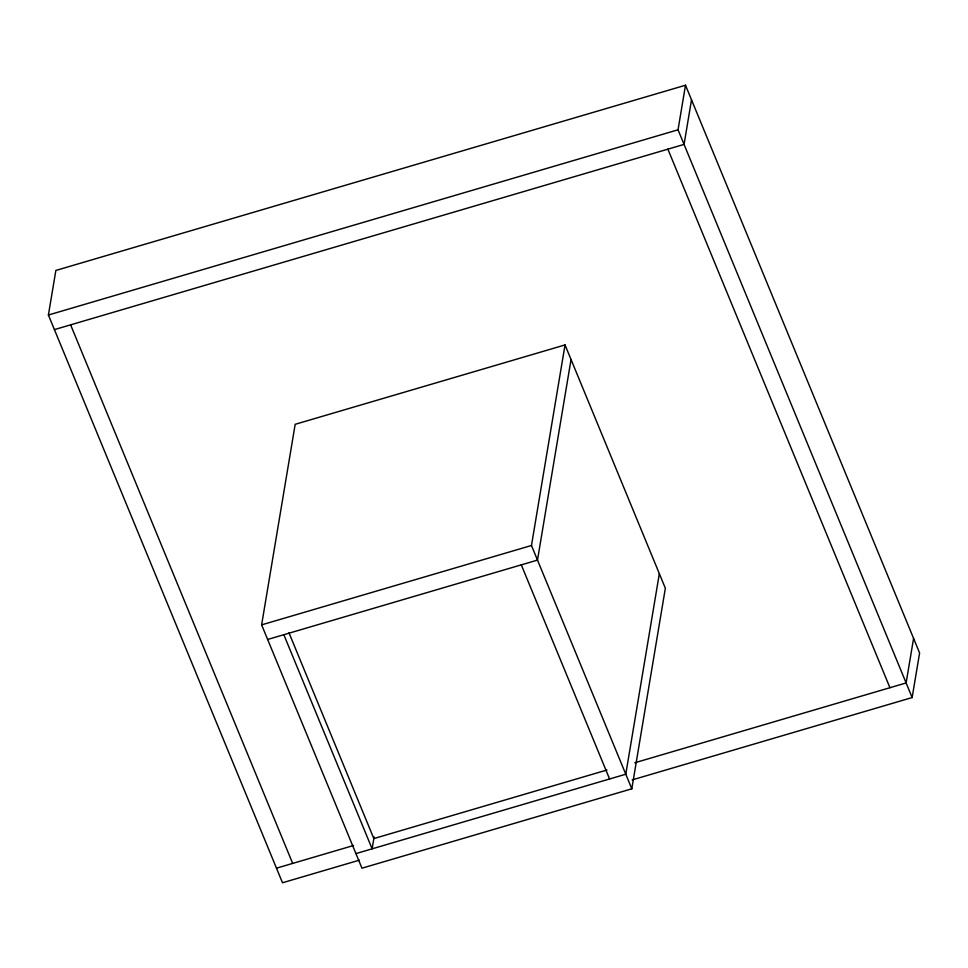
<?xml version="1.0" encoding="UTF-8"?>
<svg xmlns="http://www.w3.org/2000/svg" width="968" height="968" viewBox="0 0 968 968"><rect width="100%" height="100%" fill="white"/><g stroke="black" fill="none" stroke-linecap="round" stroke-linejoin="round"><path stroke-width="1.45" d="M359.394 860.153L282.499 882.768L48.4 315.024L55.854 270.447L685.501 85.232L919.6 652.976L912.146 697.553L632.14 779.918M261.626 624.868L295.179 424.311L565.034 344.935L665.355 588.254L631.801 788.811L361.947 868.199L261.626 624.868L531.468 545.492L565.034 344.935M374.108 836.945L372.123 848.827L283.83 634.705M571.047 359.527L537.482 560.097L267.64 639.473M912.146 697.553L678.036 129.797L685.501 85.232M691.515 99.825L684.061 144.401L54.414 329.616M659.341 573.661L625.776 774.218L355.934 853.595M913.586 638.384L906.121 682.948L634.79 762.772M48.4 315.024L678.036 129.797M606.96 770.008L373.842 838.578L288.984 632.806M276.485 868.175L353.562 845.5M667.872 149.157L889.931 687.716M531.468 545.492L631.801 788.811M521.292 564.852L609.586 778.974M70.616 324.861L292.675 863.408"/></g></svg>
